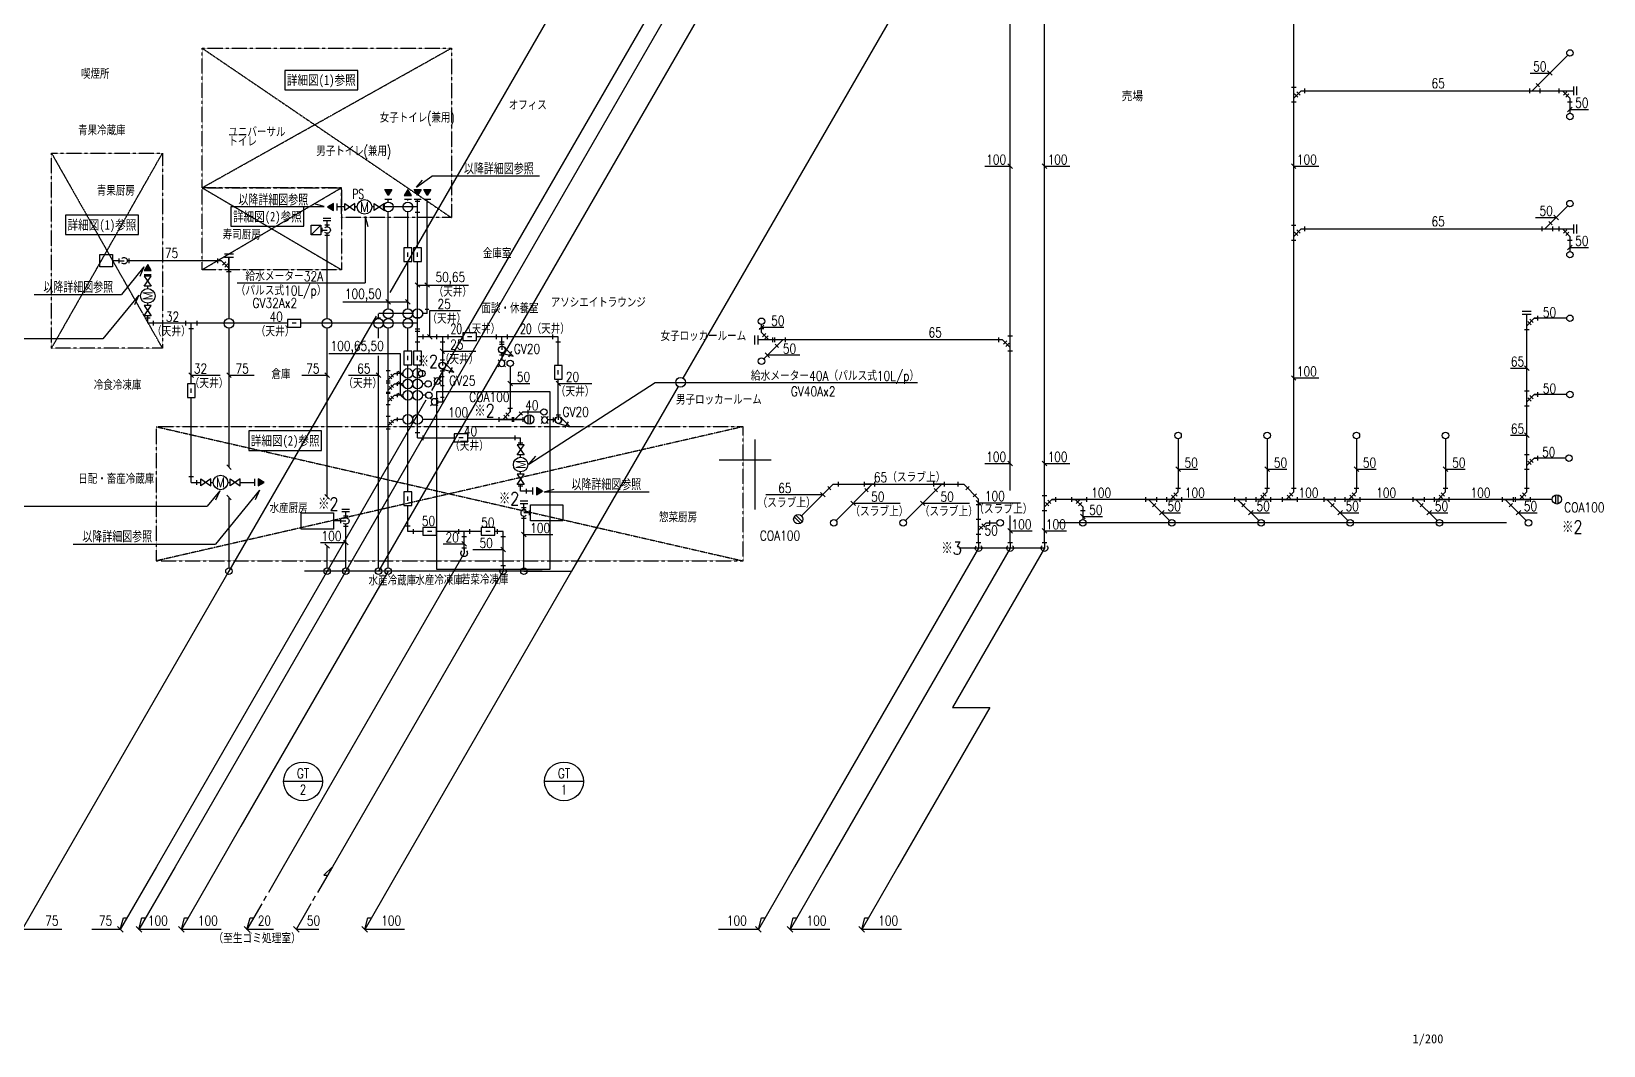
# Model space of a CAD drawing. Header units: millimetres. Extents: x -150 to 278800, y -150 to 85307.
# Drawn here: x 109158 to 157738, y 2665 to 34000 of the extents above; entities that cross this region are included whole.
import ezdxf
from ezdxf.enums import TextEntityAlignment as Align

# ---------------------------------------------------------------- set-up
doc = ezdxf.new("R2010")
doc.units = ezdxf.units.MM
doc.header["$LTSCALE"] = 0.2
doc.linetypes.add('CENTER', pattern=[50.8, 31.75, -6.35, 6.35, -6.35])
doc.linetypes.add('DASHED2', pattern=[9.525, 6.35, -3.175])
for name, color, linetype in [('00', 7, 'Continuous'), ('10機器､器具', 2, 'Continuous'), ('1_強調文字', 3, 'Continuous'), ('1_機器番号', 3, 'Continuous'), ('21上水', 4, 'Continuous'), ('30排水', 6, 'Continuous'), ('32雑排水', 6, 'Continuous'), ('35排水通気', 1, 'DASHED2'), ('36D（ドレン管）', 6, 'Continuous'), ('91引出線､表', 7, 'Continuous'), ('92設備記述', 3, 'Continuous'), ('93継手､その他', 2, 'Continuous'), ('A_室名', 8, 'Continuous'), ('枠内記述', 3, 'Continuous')]:
    doc.layers.add(name, color=color, linetype=linetype)
doc.layers.add('hojo', color=165, linetype='Continuous', plot=False)
doc.styles.add('MS_ゴシック', font='MS Gothic.ttf')
doc.styles.get("Standard").update_dxf_attribs({"font": 'simplex.shx', "width": 0.8, "bigfont": 'extfont2.shx'})
doc.styles.add('ゴシック', font='MS Gothic.ttf', dxfattribs={"height": 4})

# ---------------------------------------------------------------- blocks, each defined once
blk = doc.blocks.new('P3')
at = {"color": 0, "linetype": 'ByBlock', "lineweight": -2}
blk.add_line((108, 0), (0, 0), dxfattribs=at)
at = {"color": 2, "linetype": 'ByBlock', "lineweight": 30}
blk.add_line((108, 47), (108, -47), dxfattribs=at)
blk.add_arc((0, 0), 67.3, 44.999, 315.001, dxfattribs=at)
blk = doc.blocks.new('HU04')
at = {"layer": '00', "color": 2, "linetype": 'ByBlock'}
for p, q in [((-210, -60), (-210, 60)), ((-191, 106), (-106, 191)), ((70, 60), (70, -60))]:
    blk.add_line(p, q, dxfattribs=at)
at = {"layer": '00', "color": 0, "linetype": 'ByBlock'}
for p, q in [((70, 0), (-210, 0)), ((0, 0), (-148, 148))]:
    blk.add_line(p, q, dxfattribs=at)
blk = doc.blocks.new('HU07')
at = {"layer": '00', "color": 2, "linetype": 'ByBlock'}
for p, q in [((-288, -60), (-288, 60)), ((-82, 25), (-167, 110)), ((-25, 82), (-110, 167)), ((-60, 288), (60, 288)), ((96, -60), (96, 60))]:
    blk.add_line(p, q, dxfattribs=at)
at = {"layer": '00', "color": 0, "linetype": 'ByBlock'}
for p, q in [((-288, 0), (96, 0)), ((-192, 0), (0, 192)), ((0, 192), (0, 288))]:
    blk.add_line(p, q, dxfattribs=at)
blk = doc.blocks.new('HU08')
at = {"layer": '00', "color": 2, "linetype": 'ByBlock'}
for p, q in [((-288, -60), (-288, 60)), ((-82, 25), (-167, 110)), ((-25, 82), (-110, 167)), ((-60, 288), (60, 288)), ((96, 115), (96, -115)), ((177, 115), (177, -115))]:
    blk.add_line(p, q, dxfattribs=at)
at = {"layer": '00', "color": 0, "linetype": 'ByBlock'}
for p, q in [((-288, 0), (96, 0)), ((0, 192), (-192, 0)), ((0, 192), (0, 288))]:
    blk.add_line(p, q, dxfattribs=at)
blk = doc.blocks.new('床上掃除口')
at = {"layer": '10機器､器具'}
for p, q in [((-30.0049, 116.1865), (-30.0049, -116.1866)), ((30.0049, 116.1865), (30.0049, -116.1866))]:
    blk.add_line(p, q, dxfattribs=at)
blk.add_circle((0, 0), 120, dxfattribs=at)
blk = doc.blocks.new('P3-1')
at = {"color": 2, "linetype": 'ByBlock', "lineweight": 30}
blk.add_line((0, -47), (0, 47), dxfattribs=at)
at = {"color": 0, "linetype": 'ByBlock', "lineweight": -2}
blk.add_line((0, 0), (40, 0), dxfattribs=at)
blk = doc.blocks.new('TK006')
at = {"layer": '00', "color": 0, "linetype": 'ByBlock'}
for p, q in [((0, -100), (0, 100)), ((70, 100), (70, -100))]:
    blk.add_line(p, q, dxfattribs=at)
blk = doc.blocks.new('TG03')
at = {"layer": '93継手､その他', "linetype": 'ByBlock'}
for p, q in [((-140, -60), (-140, 60)), ((-60, 140), (60, 140)), ((140, 60), (140, -60))]:
    blk.add_line(p, q, dxfattribs=at)
blk = doc.blocks.new('TG02')
at = {"layer": '93継手､その他', "linetype": 'ByBlock'}
for p, q in [((-60, 140), (60, 140)), ((140, 60), (140, -60))]:
    blk.add_line(p, q, dxfattribs=at)
blk = doc.blocks.new('弁')
at = {"layer": '10機器､器具'}
blk.add_lwpolyline([(130.0049, 90.00245), (-130.0049, -90.00245), (-130.0049, 90.00245), (130.0049, -90.00245), (130.0049, 90.00245)], dxfattribs=at)
blk = doc.blocks.new('ALWA0')
at = {"layer": '00', "linetype": 'ByBlock'}
h = blk.add_hatch(color=0, dxfattribs=at)
h.dxf.hatch_style = 1
h.paths.add_polyline_path([(150, 0), (0, 87), (0, -87)])
at = {"layer": '00', "color": 0, "linetype": 'ByBlock', "lineweight": -2}
blk.add_lwpolyline([(150, 0), (0, 87), (0, -87)], close=True, dxfattribs=at)
blk = doc.blocks.new('OUT')
at = {"layer": '93継手､その他', "color": 3}
blk.add_line((-108, 0), (108, 0), dxfattribs=at)
at = {"layer": '93継手､その他', "color": 3, "lineweight": -2, "xscale": 1.25, "yscale": 1.25, "zscale": 1.25, "rotation": 90}
blk.add_blockref('ALWA0', (0, 115), dxfattribs=at)
blk = doc.blocks.new('IN')
at = {"layer": '93継手､その他', "color": 3}
blk.add_line((-108, 0), (108, 0), dxfattribs=at)
at = {"layer": '93継手､その他', "color": 3, "lineweight": -2, "xscale": -1.25, "yscale": 1.25, "zscale": 1.25, "rotation": 90}
blk.add_blockref('ALWA0', (0, 302), dxfattribs=at)
blk = doc.blocks.new('上水（給）')
at = {"layer": '21上水'}
blk.add_line((-55, 0), (55, 0), dxfattribs=at)
at = {"layer": 'hojo'}
blk.add_lwpolyline([(-175, -100), (175, -100), (175, 100), (-175, 100)], close=True, dxfattribs=at)
blk = doc.blocks.new('水栓')
at = {"layer": '10機器､器具'}
for p, q in [((-91.9189, 91.919), (-56.5674, 56.5674)), ((91.9189, 91.919), (56.5674, 56.5674)), ((-91.9189, -91.9189), (-56.5674, -56.5674)), ((91.9189, -91.9189), (56.5674, -56.5674))]:
    blk.add_line(p, q, dxfattribs=at)
blk.add_circle((0, 0), 80, dxfattribs=at)
blk = doc.blocks.new('TK05')
at = {"layer": '10機器､器具', "linetype": 'ByBlock', "lineweight": -2}
for p, q in [((45, 78), (336, 0)), ((45, -78), (336, 0)), ((240, 84), (240, -84))]:
    blk.add_line(p, q, dxfattribs=at)
at = {"layer": 'hojo', "linetype": 'ByBlock', "lineweight": -2}
blk.add_circle((0, 0), 90, dxfattribs=at)
blk = doc.blocks.new('TG006')
at = {"layer": '00', "color": 0, "linetype": 'ByBlock'}
for p, q in [((-141, 57), (-57, 141)), ((140, 60), (140, -60))]:
    blk.add_line(p, q, dxfattribs=at)

msp = doc.modelspace()

# ---------------------------------------------------------------- linework, layer by layer
at = {"layer": '10機器､器具', "color": 2}
for points in [[(117796.8, 28013.3), (118096.8, 28013.3), (118096.8, 27713.3), (117796.8, 27713.3)], [(111276.3, 27107.2), (111660.3, 27107.2), (111660.3, 26723.2), (111276.3, 26723.2)], [(124574.2, 19374.2), (125574.2, 19374.2), (125574.2, 18874.2), (124574.2, 18874.2)]]:
    msp.add_lwpolyline(points, close=True, dxfattribs=at)
at = {"layer": '10機器､器具', "color": 2, "elevation": 790}
msp.add_lwpolyline([(117492.3, 19124.9), (118492.3, 19124.9), (118492.3, 18624.9), (117492.3, 18624.9)], close=True, dxfattribs=at)
at = {"layer": '10機器､器具'}
for centre in [(119451, 28579), (112751.3, 25827.7), (124274.1, 20617.1), (115000.3, 20066.1)]:
    msp.add_circle(centre, 225, dxfattribs=at)
at = {"layer": '1_機器番号'}
for p, q in [((118150.4, 10825.8), (116950.4, 10825.8)), ((126214.1, 10825.8), (125014.1, 10825.8))]:
    msp.add_line(p, q, dxfattribs=at)
for centre in [(117550.4, 10825.8), (125614.1, 10825.8)]:
    msp.add_circle(centre, 600, dxfattribs=at)
at = {"layer": '21上水'}
for p, q in [((120789, 28779), (120789, 28815.3)), ((121089, 27312), (121089, 28815.3)), ((118839, 28579), (118604, 28579)), ((119151, 28579), (119226, 28579)), ((119226, 28579), (119151, 28579)), ((119751, 28579), (119676, 28579)), ((119905.9, 28579), (119908.2, 28579)), ((119908.2, 28579), (119905.9, 28579)), ((121089, 28579), (120063, 28579)), ((120789, 27312), (120789, 28429)), ((120789, 25428.9), (120789, 26892)), ((121089, 24120), (121089, 26892)), ((112751.3, 26439.8), (112751.3, 26494.4)), ((112751.3, 26282.6), (112751.3, 26284.9)), ((112751.3, 26052.7), (112751.3, 26127.7)), ((112751.3, 25527.7), (112751.3, 25602.7)), ((112751.3, 24981.4), (112751.3, 25215.7)), ((117067, 24981.4), (112751.3, 24981.4)), ((114095.9, 23113), (114095.9, 24981.4)), ((121089, 24981.4), (117487, 24981.4)), ((120789, 24120), (120789, 24831.4)), ((122492.8, 24567), (121089, 24567)), ((121856, 24567), (121856, 23676)), ((125439.1, 24567), (122912.8, 24567)), ((123694, 24328.5), (123694, 24567)), ((125439.1, 23676), (125439.1, 24567)), ((123694, 24066.1), (123694, 23840.9)), ((120789, 19774), (120789, 23700)), ((121089, 21444.2), (121089, 23700)), ((121856, 23575.1), (121856, 22555)), ((121795, 23199.9), (121856, 23199.9)), ((125439.1, 22157.5), (125439.1, 23256)), ((114095.9, 20066.1), (114095.9, 22693)), ((121700, 22555), (121856, 22555)), ((125338.2, 21996), (125113, 21996)), ((121089, 21444.2), (122222, 21444.2)), ((122642, 21444.2), (124274.1, 21444.2)), ((124274.1, 21229.1), (124274.1, 21444.2)), ((124274.1, 20842.1), (124274.1, 20917)), ((114095.9, 20066.1), (114388.2, 20066.1)), ((114700.3, 20066.1), (114775.3, 20066.1)), ((115225.3, 20066.1), (115300.2, 20066.1)), ((115455.1, 20066.1), (115457.4, 20066.1)), ((115612.3, 20066.1), (116046.8, 20066.1)), ((124274.1, 20317.1), (124274.1, 20392.1)), ((124274.1, 19795.4), (124274.1, 20005)), ((124645, 19795.4), (124274.1, 19795.4)), ((120789, 18552.3), (120789, 19354)), ((121254.1, 18552.3), (120789, 18552.3)), ((123056.2, 18552.3), (121674, 18552.3)), ((122528, 17974.9), (122528, 18552.3)), ((123732.5, 18552.3), (123476.1, 18552.3)), ((123732.5, 17486.5), (123732.5, 18552.3)), ((116934.9, 8187.4), (116479.7, 7398.9)), ((118456.9, 8187.4), (118001.7, 7398.9)), ((116336, 7150), (116417.2, 7290.7)), ((117858, 7150), (117939.2, 7290.7)), ((116273.5, 7041.7), (115818.2, 6253.2)), ((117795.5, 7041.7), (117340.2, 6253.2))]:
    msp.add_line(p, q, dxfattribs=at)
at = {"layer": '21上水', "color": 2}
for points in [[(118456.9, 8187.4), (118193.9, 7924.4), (118305.1, 7924.4)], [(115818.2, 6253.2), (115914.5, 6612.5), (116025.7, 6612.5)]]:
    msp.add_lwpolyline(points, dxfattribs=at)
at = {"layer": '32雑排水'}
for p, q in [((140462.2, 18194.6), (140462.2, 43716.8)), ((148162.2, 19887.6), (148162.2, 43716.8)), ((139400, 19813), (139400, 42175.1)), ((155530.6, 32165.9), (156629.2, 33264.3)), ((148392.6, 32166.1), (156815.1, 32165.9)), ((156699.9, 31820.3), (156699.9, 31470.1)), ((120183.2, 28729), (120183.2, 28815.3)), ((120183.2, 25431.4), (120183.2, 28429)), ((155918.7, 27898.8), (156629.2, 28609.3)), ((118132.8, 27863.3), (118096.8, 27863.3)), ((118294.3, 27964.3), (118294.3, 28146.3)), ((118294.3, 25131.4), (118294.3, 27762.4)), ((148392.6, 27899), (156815.1, 27898.8)), ((156699.9, 27553.2), (156699.9, 27203)), ((111857.8, 26915.2), (111660.3, 26915.2)), ((114916.1, 26915.2), (112120.2, 26915.2)), ((115261.7, 27022.9), (115261.7, 25131.4)), ((115261.7, 24831.4), (115261.7, 20537.7)), ((118294.3, 19623), (118294.3, 24831.4)), ((120183.2, 17425), (120183.2, 24831.4)), ((131718, 24713.9), (131718, 24943.9)), ((155366, 19887.6), (155366, 25251.2)), ((156599.9, 25136), (155596.4, 25136)), ((139169.6, 24467.8), (131602.8, 24467.7)), ((132371.9, 24467.7), (131788.7, 23884.6)), ((156599.9, 22781), (155596.4, 22781)), ((120639, 22013), (120413.6, 22013)), ((124395, 22013), (121239, 22013)), ((124327.9, 22241.1), (124099.9, 22013)), ((144590, 21416.6), (144590, 19887.6)), ((147345, 21416.6), (147345, 19887.6)), ((150100, 21416.6), (150100, 19887.6)), ((152855, 21416.6), (152855, 19887.6)), ((156569.9, 20816), (155596.4, 20816)), ((133933.3, 20006.4), (132956.3, 19029.4)), ((135140, 20006.4), (134020.7, 18887.1)), ((137285, 20006.4), (136165.7, 18887.1)), ((115261.7, 19598.2), (115261.7, 17425)), ((138425, 18194.6), (138425, 19546.9)), ((156152, 19542), (140692.6, 19542)), ((143674.4, 19542), (144329.2, 18887.1)), ((146429.4, 19542), (147084.2, 18887.1)), ((149184.4, 19542), (149839.2, 18887.1)), ((151939.4, 19542), (152594.2, 18887.1)), ((151939.4, 19542), (152594.2, 18887.1)), ((154694.4, 19542), (155349.2, 18887.1)), ((118870.1, 18975.8, 790), (118870.1, 19157.8, 790)), ((124376.5, 19225.1), (124376.5, 19407.1)), ((124376.5, 17425), (124376.5, 19023.2)), ((124538, 19124.2), (124574.2, 19124.2)), ((139400, 18194.6), (139400, 19040)), ((141644.9, 19311.6), (141644.9, 18916.4)), ((118708.6, 18874.9, 790), (118492.3, 18874.9, 790)), ((118870.1, 17425, 790), (118870.1, 18773.9, 790)), ((138655.4, 18816.4), (138991.3, 18816.4)), ((118294.3, 17425), (118294.3, 18099.5)), ((109986.1, 8187.4), (108869.4, 6253.2)), ((113018.8, 8187.4), (111902.1, 6253.2)), ((113594.5, 8187.4, 790), (112477.8, 6253.2, 790)), ((114907.7, 8187.4), (113790.9, 6253.2)), ((120574.3, 8187.4), (119457.6, 6253.2)), ((132740.6, 8187.4), (131623.9, 6253.2)), ((133715.6, 8187.4), (132598.9, 6253.2)), ((135932.6, 8187.4), (134815.9, 6253.2))]:
    msp.add_line(p, q, dxfattribs=at)
at = {"layer": '32雑排水', "linetype": 'ByBlock', "lineweight": -2}
for p, q in [((120639, 23432.2), (120413.6, 23432.2)), ((123953.7, 23644.9), (123953.7, 22243.4)), ((120639, 23107.9), (120413.6, 23107.9)), ((121313.5, 23107.9), (121239, 23107.9)), ((120639, 22756.9), (120413.6, 22756.9)), ((121340, 22756.9), (121239, 22756.9)), ((124895.7, 22241.1), (124327.9, 22241.1))]:
    msp.add_line(p, q, dxfattribs=at)
at = {"layer": '32雑排水', "color": 2, "linetype": 'ByBlock', "lineweight": -2}
msp.add_line((124495.9, 22313.1), (124495.9, 22169.1), dxfattribs=at)
at = {"layer": '32雑排水', "color": 2}
for points in [[(111902.1, 6253.2), (111998.3, 6612.5), (112109.5, 6612.5)], [(113790.9, 6253.2), (113887.2, 6612.5), (113998.4, 6612.5)], [(119457.6, 6253.2), (119553.9, 6612.5), (119665.1, 6612.5)], [(131623.9, 6253.2), (131720.2, 6612.5), (131831.4, 6612.5)], [(132598.9, 6253.2), (132695.2, 6612.5), (132806.4, 6612.5)], [(134815.9, 6253.2), (134912.2, 6612.5), (135023.4, 6612.5)]]:
    msp.add_lwpolyline(points, dxfattribs=at)
at = {"layer": '32雑排水', "color": 2, "elevation": 790}
msp.add_lwpolyline([(112477.8, 6253.2), (112574.1, 6612.5), (112685.2, 6612.5)], dxfattribs=at)
at = {"layer": '32雑排水', "color": 2}
for centre in [(156699.9, 33335.1), (156699.9, 31370.1), (156699.9, 28680), (156699.9, 27103), (131718, 25043.9), (156699.9, 25136), (123953.7, 23744.9), (131718, 23813.9), (121219.8, 23432.2), (121413.5, 23107.9), (121440, 22756.9), (156699.9, 22781), (124995.7, 22241.1), (144590, 21516.6), (147345, 21516.6), (150100, 21516.6), (152855, 21516.6), (156669.9, 20816), (133949.9, 18816.4), (136094.9, 18816.4), (139091.3, 18816.4), (141644.9, 18816.4), (144399.9, 18816.4), (147154.9, 18816.4), (149909.9, 18816.4), (152664.9, 18816.4), (155419.9, 18816.4), (115261.7, 17325), (118294.3, 17325), (118870.1, 17325, 790), (119883.2, 17325), (120183.2, 17325), (124376.5, 17325)]:
    msp.add_circle(centre, 100, dxfattribs=at)
at = {"layer": '35排水通気'}
for p, q in [((121389, 25281.4), (121389, 28815.3)), ((119883.2, 25131.4), (119883.2, 25281.4)), ((120939, 25281.4), (119883.2, 25281.4)), ((121389, 25281.4), (121239, 25281.4)), ((119883.2, 24527), (119883.2, 24831.4)), ((119883.2, 17425), (119883.2, 23979.7))]:
    msp.add_line(p, q, dxfattribs=at)
at = {"layer": '36D（ドレン管）'}
for p, q in [((133933.3, 20006.4), (137965.5, 20006.4)), ((137965.5, 20006.4), (138425, 19546.9))]:
    msp.add_line(p, q, dxfattribs=at)
at = {"layer": '91引出線､表'}
for p, q in [((138750.1, 51758.5, 790), (118870.1, 17325, 790)), ((139763.3, 51758.5), (119883.2, 17325)), ((135141.8, 51758.5), (120234, 25937.3)), ((138174.4, 51758.5), (121519.1, 22910.5)), ((145730, 51758.5), (129290.9, 23285.1)), ((155472.1, 32715.1), (156079.9, 32715.1)), ((156009.2, 32785.8), (156150.6, 32644.4)), ((156622.5, 31521), (156764, 31662.5)), ((156693.3, 31591.7), (157271.5, 31591.7)), ((138621.3, 29839), (139400, 29839)), ((139329.3, 29909.7), (139470.7, 29768.3)), ((140391.4, 29909.7), (140532.9, 29768.3)), ((140462.2, 29839), (141240.8, 29839)), ((148091.4, 29909.7), (148232.9, 29768.3)), ((148162.2, 29839), (148940.8, 29839)), ((121054.2, 29190.1), (121529.4, 29529.5)), ((121054.2, 29190.1), (121240.8, 29400.1)), ((124860, 29529.5), (121529.4, 29529.5)), ((118207.1, 28587), (117898, 28669.8)), ((115508.4, 28587), (118207.1, 28587)), ((119471, 28282.9), (119471, 26232.8)), ((119471, 28282.9), (119553.8, 27973.8)), ((155636.2, 28254.1), (156273.9, 28254.1)), ((156203.2, 28324.8), (156344.6, 28183.3)), ((156622.5, 27254), (156764, 27395.4)), ((156693.3, 27324.7), (157271.5, 27324.7)), ((112636, 26722), (111937.6, 25869.7)), ((112636, 26722), (112504.2, 26430.4)), ((121018.3, 26234.7), (121159.7, 26093.3)), ((121318.3, 26234.7), (121459.7, 26093.3)), ((109238.9, 25869.7), (111937.6, 25869.7)), ((112473.9, 25847.7), (111368.2, 24498.4)), ((112473.9, 25847.7), (112342, 25556.1)), ((115513, 26232.8), (119471, 26232.8)), ((121089, 26164), (122668, 26164)), ((118785, 25644), (120789, 25644)), ((120112.5, 25714.7), (120253.9, 25573.3)), ((120718.3, 25714.7), (120859.7, 25573.3)), ((121471, 24567), (121471, 25374)), ((121471, 25374), (122417, 25374)), ((119808.2, 25199.9), (115261.7, 17325)), ((131788.7, 24926.7), (131647.3, 24785.3)), ((132410, 24856), (131718, 24856)), ((111368.2, 24498.4), (103866.5, 24498.4)), ((121400.3, 24637.7), (121541.7, 24496.3)), ((120559, 24035), (118348, 24035)), ((120559, 22756.9), (120559, 24035)), ((121785.3, 24192.2), (121926.7, 24050.8)), ((121856, 24121.5), (122889.9, 24121.5)), ((131969.8, 23924.2), (131828.4, 24065.6)), ((132899.6, 23994.9), (131899.1, 23994.9)), ((114025.2, 23450.1), (114166.6, 23308.7)), ((114095.9, 23380.5), (114992, 23380.5)), ((115191, 23451.2), (115332.4, 23309.8)), ((115261.7, 23380.5), (116040.4, 23380.5)), ((117515.7, 23380.5), (118294.3, 23380.5)), ((118223.6, 23451.2), (118365.1, 23309.8)), ((118953, 23380.5), (119883.2, 23380.5)), ((119812.5, 23451.2), (119953.9, 23309.8)), ((120488.3, 23502.9), (120629.7, 23361.5)), ((148091.4, 23362.7), (148232.9, 23221.3)), ((154866.8, 23597), (155366, 23597)), ((155295.3, 23667.7), (155436.7, 23526.3)), ((120488.3, 23178.6), (120629.7, 23037.2)), ((123882.9, 23193.7), (124024.4, 23052.3)), ((123953.7, 23123), (124561.4, 23123)), ((124527, 20634), (128428.3, 23155.2)), ((125368.4, 23193.7), (125509.9, 23052.3)), ((125439.1, 23123), (126473, 23123)), ((129140.9, 23025.3), (125849.9, 17325)), ((128428.3, 23155.2), (136534.9, 23155.2)), ((148162.2, 23292), (148940.8, 23292)), ((121341, 22602), (118294.3, 17325)), ((120488.3, 22827.6), (120629.7, 22686.2)), ((154866.8, 21523), (155366, 21523)), ((155295.3, 21593.7), (155436.7, 21452.3)), ((115191, 20608.4), (115332.4, 20467)), ((124527, 20634), (124741.7, 20871.3)), ((138621.3, 20653), (139400, 20653)), ((139329.3, 20723.7), (139470.7, 20582.3)), ((140391.4, 20723.7), (140532.9, 20582.3)), ((140462.2, 20653), (141240.8, 20653)), ((144519.3, 20542.8), (144660.7, 20401.4)), ((144590, 20472.1), (145197.8, 20472.1)), ((147274.3, 20542.8), (147415.7, 20401.4)), ((147345, 20472.1), (147952.8, 20472.1)), ((150029.3, 20542.8), (150170.7, 20401.4)), ((150100, 20472.1), (150707.8, 20472.1)), ((152784.3, 20542.8), (152925.7, 20401.4)), ((152855, 20472.1), (153462.8, 20472.1)), ((114975.6, 19807.2), (114586.3, 19332)), ((116202.7, 19823.3), (114840.9, 18161.3)), ((114975.6, 19807.2), (114843.8, 19515.7)), ((115191, 19668.9), (115332.4, 19527.4)), ((116202.7, 19823.3), (116070.9, 19531.7)), ((118223.6, 19693.7), (118365.1, 19552.3)), ((125000, 19773), (125309.1, 19855.8)), ((125000, 19773), (128243, 19773)), ((131856.1, 19687), (133614, 19687)), ((133543.2, 19757.8), (133684.7, 19616.3)), ((134482.8, 19490.7), (134624.3, 19349.3)), ((136627.9, 19490.7), (136769.3, 19349.3)), ((138354.3, 19508.7), (138495.7, 19367.3)), ((138425, 19438), (139719.9, 19438)), ((104122, 19332), (114586.3, 19332)), ((134553.6, 19420), (136004.1, 19420)), ((136698.6, 19420), (138149.2, 19420)), ((141574.2, 19084.5), (141715.7, 18943)), ((141644.9, 19013.7), (142252.7, 19013.7)), ((144016.5, 19058.5), (144157.9, 19199.9)), ((144087.2, 19129.2), (144665.4, 19129.2)), ((146771.5, 19058.5), (146912.9, 19199.9)), ((146842.2, 19129.2), (147420.4, 19129.2)), ((149526.5, 19058.5), (149667.9, 19199.9)), ((149597.2, 19129.2), (150175.4, 19129.2)), ((152281.5, 19058.5), (152422.9, 19199.9)), ((152352.2, 19129.2), (152930.4, 19129.2)), ((155036.5, 19058.5), (155177.9, 19199.9)), ((155107.2, 19129.2), (155685.4, 19129.2)), ((124305.8, 18523.7), (124447.2, 18382.3)), ((139329.3, 18636.8), (139470.7, 18495.4)), ((139400, 18566.1), (140078.2, 18566.1)), ((140391.4, 18636.8), (140532.9, 18495.4)), ((140462.2, 18566.1), (141140.3, 18566.1)), ((110442.7, 18161.3), (114840.9, 18161.3)), ((118091.4, 18203.6, 790), (118870.1, 18203.6, 790)), ((118223.6, 18170.2), (118365.1, 18028.8)), ((118799.4, 18274.3, 790), (118940.8, 18132.8, 790)), ((121876, 18165), (122529, 18165)), ((122458.3, 18234.6), (122599.8, 18093.2)), ((122800.9, 17990.4), (123732.5, 17990.4)), ((123662.9, 18061.1), (123804.3, 17919.7)), ((124376.5, 18453), (125267, 18453)), ((138425, 18033.1), (132740.6, 8187.4)), ((139400, 18033.1), (133715.6, 8187.4)), ((140462.2, 18033.1), (137620, 13110.3)), ((122528, 17874.9), (116934.9, 8187.4)), ((115261.7, 17325), (109986.1, 8187.4)), ((118294.3, 17325), (113018.8, 8187.4)), ((118870.1, 17325, 790), (113594.5, 8187.4, 790)), ((120183.2, 17325), (115630.9, 9440.2)), ((123732.5, 17325), (118456.9, 8187.4)), ((125849.9, 17325), (120574.3, 8187.4)), ((124376.5, 17325), (125849.9, 17325)), ((138774.8, 13110.3), (135932.6, 8187.4)), ((137620, 13110.3), (138774.8, 13110.3)), ((115630.9, 9440.2), (114907.7, 8187.4)), ((111813.7, 6341.6), (111990.4, 6164.8)), ((112389.4, 6341.6, 790), (112566.2, 6164.8, 790)), ((113702.5, 6341.6), (113879.3, 6164.8)), ((115729.8, 6341.6), (115906.6, 6164.8)), ((117251.8, 6341.6), (117428.6, 6164.8)), ((119369.2, 6341.6), (119546, 6164.8)), ((131535.5, 6341.6), (131712.3, 6164.8)), ((132510.5, 6341.6), (132687.3, 6164.8)), ((134727.5, 6341.6), (134904.3, 6164.8)), ((110100, 6253.2), (108869.4, 6253.2)), ((111902.1, 6253.2), (111027.2, 6253.2)), ((113431.1, 6253.2, 790), (112477.8, 6253.2, 790)), ((115021.5, 6253.2), (113790.9, 6253.2)), ((116636, 6253.2), (115818.2, 6253.2)), ((118036.3, 6253.2), (117340.2, 6253.2)), ((120688.2, 6253.2), (119457.6, 6253.2)), ((131623.9, 6253.2), (130393.3, 6253.2)), ((133829.5, 6253.2), (132598.9, 6253.2)), ((136046.5, 6253.2), (134815.9, 6253.2))]:
    msp.add_line(p, q, dxfattribs=at)
at = {"layer": '91引出線､表', "color": 1, "linetype": 'CENTER'}
for p, q in [((114430.7, 33484), (122135.5, 28247.5)), ((114430.7, 29170), (122135.5, 33484)), ((109778.9, 30235), (113204.6, 24210.8)), ((109778.9, 24210.8), (113204.6, 30235)), ((114430.7, 26636), (118742, 29172)), ((114430.7, 29170), (118742, 26636)), ((113009, 21787), (131149.8, 17639)), ((131149.8, 21787), (113009, 17639))]:
    msp.add_line(p, q, dxfattribs=at)
msp.add_lwpolyline([(114430.7, 29170), (114430.7, 33484), (122135.5, 33484), (122135.5, 28247.5), (118742, 28247.5), (118742, 29170), (114430.7, 29170)], dxfattribs=at)
at = {"layer": '91引出線､表', "color": 1, "linetype": 'ByBlock', "lineweight": -2}
for points in [[(116989.3, 32197.7), (119239.3, 32197.7), (119239.3, 32797.7), (116989.3, 32797.7)], [(110211.3, 27722), (112461.3, 27722), (112461.3, 28322), (110211.3, 28322)], [(115323.8, 27978.8), (117573.8, 27978.8), (117573.8, 28578.8), (115323.8, 28578.8)], [(115873.4, 21054.3), (118123.4, 21054.3), (118123.4, 21654.3), (115873.4, 21654.3)]]:
    msp.add_lwpolyline(points, close=True, dxfattribs=at)
at = {"layer": '91引出線､表', "color": 1, "linetype": 'CENTER'}
for points in [[(109778.9, 30235), (113204.6, 30235), (113204.6, 24210.8), (109778.9, 24210.8)], [(118742, 29172), (118742, 26636), (114430.7, 26636), (114430.7, 29172)], [(131149.8, 21787), (113009, 21787), (113009, 17639), (131149.8, 17639)]]:
    msp.add_lwpolyline(points, close=True, dxfattribs=at)
at = {"layer": '93継手､その他', "linetype": 'ByBlock', "extrusion": (0, 0, -1)}
for p, q in [((121796, 23339.9), (121916, 23339.9)), ((121796, 23059.9), (121916, 23059.9))]:
    msp.add_line(p, q, dxfattribs=at)
at = {"layer": 'hojo'}
for p, q in [((118096.8, 28013.3), (117796.8, 27713.3)), ((131518, 19223.9), (131518, 21395.1)), ((132018, 20756.4), (130411.4, 20756.4)), ((154740.5, 18816.4), (140882, 18816.4)), ((140462.2, 18033.1), (137815.9, 18033.1)), ((124934.9, 17325), (117592.6, 17325))]:
    msp.add_line(p, q, dxfattribs=at)
msp.add_lwpolyline([(121680.9, 22879), (125172.9, 22879), (125172.9, 17375), (121680.9, 17375)], close=True, dxfattribs=at)
for centre in [(120183.2, 28579), (120789, 28579), (120183.2, 25281.4), (120789, 25281.4), (121089, 25281.4), (115261.7, 24981.4), (118294.3, 24981.4), (119883.2, 24981.4), (120183.2, 24981.4), (120789, 24981.4), (120789, 23432.2), (121089, 23432.2), (120789, 23107.9), (120789, 22756.9), (121089, 23107.9), (121089, 22756.9), (129215.9, 23155.2), (120789, 22013), (121089, 22013)]:
    msp.add_circle(centre, 150, dxfattribs=at)

# ---------------------------------------------------------------- block references
at = {"layer": '00', "color": 0, "linetype": 'ByBlock'}
for p in [(120183.2, 28815.3), (121089, 28815.3), (121389, 28815.3)]:
    msp.add_blockref('IN', p, dxfattribs=at)
at = {"layer": '10機器､器具', "linetype": 'ByBlock', "lineweight": -2, "xscale": 1.2, "yscale": 1.2, "zscale": 1.2}
for p in [(118995, 28579), (119907, 28579.8), (114544.2, 20066.1), (115456.3, 20066.9)]:
    msp.add_blockref('弁', p, dxfattribs=at)
for name, p, rotation in [('弁', (112750.5, 26283.7), 90), ('弁', (112751.3, 25371.7), 90), ('TK05', (123696, 24167), 329.9999999999999), ('TK05', (121858, 23676), 329.9999999999999), ('TK05', (125441.1, 21996), 330.0000000000834), ('弁', (124273.3, 21073.1), 90), ('弁', (124274.1, 20161), 90)]:
    msp.add_blockref(name, p, dxfattribs=dict(at, rotation=rotation))
at = {"layer": '10機器､器具', "yscale": 1.2, "zscale": 1.2}
for name, p, xscale, rotation in [('水栓', (123694, 23744.9), -1.2, 180), ('水栓', (121699, 23199.9), -1.2, 180), ('水栓', (121604, 22555), -1.2, 180), ('床上掃除口', (124539, 22013), 1.2, 180), ('水栓', (125017, 21996), -1.2, 90.00000000008336), ('床上掃除口', (156296, 19542), 1.2, 180), ('床上掃除口', (132854.5, 18927.5), 1.2, 225)]:
    msp.add_blockref(name, p, dxfattribs=dict(at, xscale=xscale, rotation=rotation))
at = {"layer": '21上水'}
for name, p, xscale, yscale, zscale, rotation in [('上水（給）', (120789, 27102), 1.2, 1.2, 1.2, 90), ('上水（給）', (121089, 27102), 1.2, 1.2, 1.2, 90), ('上水（給）', (117277, 24981.4), 1.2, 1.2, 1.2, 180), ('上水（給）', (122702.8, 24567), 1.2, 1.2, 1.2, 180), ('P3', (123694, 24167), -1.499624999999999, 1.499624999999999, 1.499624999999999, 269.9999999999597), ('TG02', (125439.1, 24567), 1.2, 1.2, 1.2, 180), ('上水（給）', (120789, 23910), 1.2, 1.2, 1.2, 90), ('上水（給）', (121089, 23910), 1.2, 1.2, 1.2, 90), ('P3', (121856, 23676), -1.499624999999999, 1.499624999999999, 1.499624999999999, 269.9999999999597), ('P3-1', (123694, 24005.5), -1.499624999999999, 1.499624999999999, 1.499624999999999, 270.0000000000748), ('P3-1', (121856, 23514.5), -1.499624999999999, 1.499624999999999, 1.499624999999999, 270.0000000000748), ('上水（給）', (125439.1, 23466), 1.2, 1.2, 1.2, 90), ('上水（給）', (114095.9, 22903), 1.2, 1.2, 1.2, 90), ('TG02', (121856, 22555), -1, -1, -1, 270), ('P3-1', (125277.6, 21996), -1.499624999999999, 1.499624999999999, 1.499624999999999, 180.0000000001583), ('P3', (125439.1, 21996), 1.499624999999999, 1.499624999999999, 1.499624999999999, 90.00000000004026), ('上水（給）', (122432, 21444.2), 1.2, 1.2, 1.2, 180), ('TG02', (124274.1, 21444.2), 1.2, 1.2, 1.2, 180), ('TG02', (114095.9, 20066.1), -1.2, 1.2, 1.2, 270), ('上水（給）', (120789, 19564), 1.2, 1.2, 1.2, 90), ('上水（給）', (121464.1, 18552.3), 1.2, 1.2, 1.2, 180), ('上水（給）', (123266.2, 18552.3), 1.2, 1.2, 1.2, 180), ('TG02', (123732.5, 18552.3), 1.2, 1.2, 1.2, 180), ('P3', (122528, 17874.9), -1.499624999999999, 1.499624999999999, 1.499624999999999, 269.9999999999597), ('P3', (123732.5, 17325), -1.499624999999999, 1.499624999999999, 1.499624999999999, 269.9999999999597)]:
    msp.add_blockref(name, p, dxfattribs=dict(at, xscale=xscale, yscale=yscale, zscale=zscale, rotation=rotation))
at = {"layer": '21上水', "xscale": 1.2, "yscale": 1.2, "zscale": 1.2}
for p in [(112751.3, 24981.4), (121089, 21444.2), (124274.1, 19795.4), (120789, 18552.3)]:
    msp.add_blockref('TG02', p, dxfattribs=at)
at = {"layer": '30排水', "color": 3}
for p, rotation in [((118604, 28579), 90), ((116046.8, 20066.1), 270), ((124645, 19795.4), 270)]:
    msp.add_blockref('OUT', p, dxfattribs=dict(at, rotation=rotation))
for p in [(120789, 28815.3), (112751.3, 26494.4)]:
    msp.add_blockref('OUT', p, dxfattribs=at)
at = {"layer": '32雑排水', "linetype": 'ByBlock', "lineweight": -2, "yscale": 1.2, "zscale": 1.2}
for name, p, xscale, rotation in [('HU07', (148162.2, 32166.1), -1.2, 270), ('HU04', (155530.6, 32165.9), -1.2, 359.9975400499393), ('HU08', (156699.9, 32165.9), -1.2, 179.9975400499317), ('HU07', (148162.1, 27899), -1.2, 270), ('HU04', (155918.7, 27898.8), -1.2, 359.9975400499393), ('HU08', (156699.9, 27898.8), -1.2, 179.9975400499317), ('HU08', (115261.7, 26915.2), 1.2, 90.00000000000001), ('HU08', (155366, 25136), -1.2, 270), ('HU08', (131718, 24467.7), -1.2, 359.9975400499318), ('HU04', (132371.9, 24467.7), -1.2, 179.9975400499392), ('HU07', (139400, 24467.9), 1.2, 90.00000000000001), ('HU07', (155366, 22781), -1.2, 270), ('HU07', (155366, 20816), -1.2, 270), ('HU04', (135140.1, 20006.4), -1.2, 179.9975400499392), ('HU04', (137285.1, 20006.4), -1.2, 179.9975400499392), ('HU07', (140462.2, 19542), -1.2, 270), ('HU07', (141644.9, 19542), -1.2, 180), ('HU04', (143674.4, 19542), 1.2, 179.9999999999896), ('HU04', (146429.4, 19542), 1.2, 179.9999999999896), ('HU04', (149184.4, 19542), 1.2, 179.9999999999896), ('HU04', (151939.4, 19542), 1.2, 179.9999999999896), ('HU04', (154694.4, 19542), 1.2, 179.9999999999896), ('HU07', (138425, 18816.4), -1.2, 269.9999999999849)]:
    msp.add_blockref(name, p, dxfattribs=dict(at, xscale=xscale, rotation=rotation))
at = {"layer": '32雑排水', "color": 2, "linetype": 'ByBlock', "lineweight": -2, "xscale": 1.2, "yscale": 1.2, "zscale": 1.2}
for p, rotation in [((118294.3, 28146.3), 90), ((124376.5, 19407.1), 90.00000000000001), ((118870.1, 19157.8, 790), 90)]:
    msp.add_blockref('TK006', p, dxfattribs=dict(at, rotation=rotation))
at = {"layer": '32雑排水', "yscale": 1.499624999999999, "zscale": 1.499624999999999}
for name, p, xscale, rotation in [('P3', (118294.3, 27863.3), -1.499624999999999, 359.9999999999597), ('P3-1', (118294.3, 28024.8), 1.499624999999999, 269.9999999999321), ('P3-1', (118294.3, 27701.8), -1.499624999999999, 269.9999999999867), ('P3', (112019.3, 26915.2), -1.499624999999999, 359.9999999999597), ('P3-1', (112180.8, 26915.2), -1.499624999999999, 359.9999999999867), ('P3', (118870.1, 18874.9, 790), -1.499624999999999, 359.9999999999597), ('P3-1', (118870.1, 19036.4, 790), 1.499624999999999, 269.9999999999321), ('P3-1', (124376.5, 19285.7), 1.499624999999999, 269.9999999999321), ('P3-1', (124376.5, 18962.7), -1.499624999999999, 269.9999999999867), ('P3-1', (118870.1, 18713.4, 790), -1.499624999999999, 269.9999999999867), ('P3', (138425, 18033.1), -1.499624999999999, 269.9999999999597), ('P3', (139400, 18033.1), -1.499624999999999, 269.9999999999597), ('P3', (140462.2, 18033.1), -1.499624999999999, 269.9999999999597)]:
    msp.add_blockref(name, p, dxfattribs=dict(at, xscale=xscale, rotation=rotation))
at = {"layer": '32雑排水', "linetype": 'ByBlock', "lineweight": -2, "yscale": -1, "zscale": -1, "rotation": 90.00000000000001}
for p in [(120183.2, 23432.2), (120183.2, 23107.9), (120183.2, 22756.9), (120183.2, 22013)]:
    msp.add_blockref('HU07', p, dxfattribs=at)
at = {"layer": '32雑排水', "linetype": 'ByBlock', "lineweight": -2, "yscale": 1.2, "zscale": 1.2}
for name, p, xscale in [('HU07', (123953.7, 22013), 1.2), ('HU04', (124099.9, 22013), -1.2), ('HU07', (144590, 19542), 1.2), ('HU07', (147345, 19542), 1.2), ('HU07', (148162.2, 19542), 1.2), ('HU07', (150100, 19542), 1.2), ('HU07', (152855, 19542), 1.2), ('HU07', (155366, 19542), 1.2)]:
    msp.add_blockref(name, p, dxfattribs=dict(at, xscale=xscale))
at = {"layer": '32雑排水', "color": 2, "yscale": 1.2, "zscale": 1.2}
for p, xscale, rotation in [((133933.3, 20006.4), -1.2, 180), ((137965.5, 20006.4), 1.2, 180), ((138425, 19546.9), -1.2, 90)]:
    msp.add_blockref('TG006', p, dxfattribs=dict(at, xscale=xscale, rotation=rotation))
at = {"layer": '32雑排水', "xscale": 1.499624999999999, "yscale": 1.499624999999999, "zscale": 1.499624999999999}
msp.add_blockref('P3', (124376.5, 19124.2), dxfattribs=at)
at = {"layer": '35排水通気', "xscale": -1, "yscale": -1, "zscale": -1}
for p, rotation in [((119883.2, 25281.4), 90), ((121389, 25281.4), 270)]:
    msp.add_blockref('TG02', p, dxfattribs=dict(at, rotation=rotation))
at = {"layer": '93継手､その他', "yscale": 1.2, "zscale": 1.2}
for p, xscale, rotation in [((121089, 28579), -1.2, 90.00000000000463), ((114095.9, 24981.4), 1.2, 179.9999999999953), ((121089, 24981.4), -1.2, 90.00000000000463), ((121089, 24567), 1.2, 269.9999999999953), ((121856, 24567), 1.2, 179.9999999999953), ((123694, 24567), 1.2, 179.9999999999953), ((122528, 18552.3), 1.2, 180)]:
    msp.add_blockref('TG03', p, dxfattribs=dict(at, xscale=xscale, rotation=rotation))

# ---------------------------------------------------------------- texts
at = {"layer": '10機器､器具', "color": 3, "width": 0.9}
for p in [(119451, 28579), (115000.3, 20066.1)]:
    msp.add_text('M', height=300, dxfattribs=at).set_placement(p, align=Align.MIDDLE)
for p in [(112751.3, 25827.7), (124274.1, 20617.1)]:
    msp.add_text('M', height=300, rotation=90, dxfattribs=at).set_placement(p, align=Align.MIDDLE)
at = {"layer": '1_強調文字', "width": 0.8}
for s, p in [('※2', (121718.9, 23802)), ('※2', (123469, 22279.9)), ('※2', (118642.1, 19402.5, 790)), ('※2', (124227.8, 19567)), ('※2', (157083, 18686)), ('※3', (137903, 18033.1))]:
    msp.add_text(s, height=400, dxfattribs=at).set_placement(p, align=Align.MIDDLE_RIGHT)
at = {"layer": '1_機器番号'}
for s, width, p in [('GT', 0.8, (117550.4, 11075.8)), ('GT', 0.8, (125614.1, 11075.8)), ('2', 0.7, (117550.4, 10575.8)), ('1', 0.7, (125614.1, 10575.8))]:
    msp.add_text(s, height=300, dxfattribs=dict(at, width=width)).set_placement(p, align=Align.MIDDLE_CENTER)
at = {"layer": '91引出線､表', "color": 1, "linetype": 'ByBlock', "lineweight": -2, "style": 'MS_ゴシック', "width": 0.8}
for s, p in [('詳細図(1)参照', (118114.3, 32497.7)), ('詳細図(1)参照', (111336.3, 28022)), ('詳細図(2)参照', (116448.8, 28278.8)), ('詳細図(2)参照', (116998.4, 21354.3))]:
    msp.add_text(s, height=300, dxfattribs=at).set_placement(p, align=Align.MIDDLE_CENTER)
at = {"layer": '92設備記述'}
for s, width, p in [('50', 0.8, (155766.7, 32917.3)), ('65', 0.8, (152625.9, 32396.1)), ('50', 0.8, (157070.8, 31793.9)), ('100', 0.8, (138964.4, 30041.2)), ('100', 0.8, (140869.2, 30041.2)), ('100', 0.8, (148569.2, 30041.2)), ('65', 0.8, (152625.9, 28129)), ('50', 0.8, (155960.8, 28456.2)), ('75', 0.8, (113484.4, 27152.8)), ('50', 0.8, (157070.8, 27526.9)), ('50,65', 0.8, (122102, 26366.2)), ('100,50', 0.8, (119411.9, 25846.2)), ('（天井）', 0.7, (122178.7, 25977.1)), ('32', 0.8, (113518.8, 25183.6)), ('40', 0.8, (116723.8, 25183.6)), ('（天井）', 0.8, (121989.6, 25144.1)), ('25', 0.8, (121913.5, 25576.2)), ('50', 0.8, (156071.9, 25320)), ('（天井）', 0.8, (113481.8, 24751.5)), ('（天井）', 0.8, (116686.8, 24751.5)), ('20（天井）', 0.7, (122874.9, 24832)), ('20（天井）', 0.7, (125024.5, 24832.2)), ('50', 0.8, (132224, 25058.2)), ('65', 0.8, (137081.9, 24697.9)), ('100,65,50', 0.8, (119226, 24237.2)), ('25', 0.8, (122298.5, 24323.7)), ('50', 0.8, (132582, 24197.1)), ('（天井）', 0.8, (122374.6, 23891.6)), ('65', 0.8, (155076.8, 23799.2)), ('32', 0.8, (114382.4, 23582.7)), ('（天井）', 0.8, (114646.5, 23150.6)), ('75', 0.8, (115668.8, 23582.7)), ('75', 0.8, (117858, 23582.7)), ('（天井）', 0.8, (119394, 23150.6)), ('65', 0.8, (119430.9, 23582.7)), ('50', 0.8, (124360.7, 23325.2)), ('20', 0.8, (125881.7, 23325.2)), ('100', 0.8, (148569.2, 23494.2)), ('（天井）', 0.8, (125957.7, 22893.1)), ('50', 0.8, (156071.9, 22965)), ('100', 0.8, (122341, 22230)), ('40', 0.8, (124616, 22446.2)), ('65', 0.8, (155076.8, 21725.2)), ('（天井）', 0.8, (122690.9, 21214.3)), ('40', 0.8, (122727.8, 21646.3)), ('100', 0.8, (138964.4, 20855.2)), ('100', 0.8, (140869.2, 20855.2)), ('50', 0.8, (156042, 21000)), ('65（スラブ上）', 0.8, (136296, 20244.7)), ('50', 0.8, (144997.1, 20674.3)), ('50', 0.8, (147752.1, 20674.3)), ('50', 0.8, (150507.1, 20674.3)), ('50', 0.8, (153262.1, 20674.3)), ('65', 0.8, (132441.1, 19889.2)), ('（スラブ上）', 0.8, (132493.8, 19457.1)), ('50', 0.8, (135308, 19622.2)), ('50', 0.8, (137453, 19622.2)), ('（スラブ上）', 0.8, (139190.3, 19264.6)), ('100', 0.8, (138923.7, 19640.2)), ('100', 0.8, (142213, 19744.2)), ('50', 0.8, (144464.7, 19331.4)), ('100', 0.8, (145111, 19744.2)), ('50', 0.8, (147219.7, 19331.4)), ('100', 0.8, (148625, 19744.2)), ('50', 0.8, (149974.7, 19331.4)), ('100', 0.8, (151024, 19744.2)), ('50', 0.8, (152729.7, 19331.4)), ('100', 0.8, (153936, 19744.2)), ('50', 0.8, (155484.7, 19331.4)), ('50', 0.8, (121427.3, 18874.5)), ('50', 0.8, (123256.5, 18825.2)), ('（スラブ上）', 0.8, (135360.7, 19190.1)), ('（スラブ上）', 0.8, (137505.7, 19190.1)), ('50', 0.8, (142052, 19215.9)), ('100', 0.8, (118433.7, 18405.7, 790)), ('20', 0.8, (122158.2, 18367.2)), ('100', 0.8, (124880.3, 18655.2)), ('50', 0.8, (138815, 18579)), ('100', 0.8, (139753.2, 18768.3)), ('100', 0.8, (140815.3, 18768.3)), ('50', 0.8, (123208.8, 18192.6)), ('（至生ゴミ処理室）', 0.8, (116131, 5998))]:
    msp.add_text(s, height=300, dxfattribs=dict(at, width=width)).set_placement(p, align=Align.MIDDLE)
at = {"layer": '92設備記述', "width": 0.8}
for s, height, p in [('以降詳細図参照', 350, (122523, 29581.8)), ('以降詳細図参照', 350, (115553.4, 28620.6)), ('以降詳細図参照', 350, (109527.2, 25921.9)), ('給水メーター32A', 300, (115771, 26285)), ('（パルス式10L/p）', 300, (115468, 25844.7)), ('GV32Ax2', 300, (115993, 25460)), ('給水メーター40A（パルス式10L/p）', 300, (131388.7, 23207.4)), ('GV40Ax2', 300, (132624.3, 22726.6)), ('以降詳細図参照', 350, (125844.2, 19825.3)), ('以降詳細図参照', 350, (110730.9, 18213.6))]:
    msp.add_text(s, height=height, dxfattribs=at).set_placement(p)
for s, p in [('GV20', (124875.3, 24192)), ('GV25', (122883.3, 23210)), ('COA100', (123933.3, 22706)), ('GV20', (126382.1, 22244)), ('COA100', (157768.9, 19291.9)), ('COA100', (132910, 18421)), ('75', (109991.9, 6525)), ('75', (111652.7, 6525)), ('100', (113369.6, 6525, 790)), ('100', (114913.4, 6525)), ('20', (116560.4, 6525)), ('50', (118075, 6525)), ('100', (120580.1, 6525)), ('100', (131266.8, 6525)), ('100', (133721.4, 6525)), ('100', (135938.4, 6525))]:
    msp.add_text(s, height=300, dxfattribs=at).set_placement(p, align=Align.MIDDLE_RIGHT)
at = {"layer": 'A_室名', "width": 0.7}
for s, p in [('喫煙所', (110687, 32537)), ('オフィス', (123908, 31574)), ('青果冷蔵庫', (110597, 30793)), ('女子トイレ(兼用)', (119920, 31185)), ('ユニバーサル', (115244, 30742)), ('トイレ', (115244, 30450)), ('男子トイレ(兼用)', (117959.2, 30150.7)), ('青果厨房', (111177.6, 28927.1)), ('PS', (119069, 28825)), ('寿司厨房', (115070, 27572)), ('金庫室', (123106, 26991)), ('アソシエイトラウンジ', (125203.3, 25475.3)), ('面談・休養室', (123062.1, 25295.3)), ('倉庫', (116574, 23261.3)), ('冷食冷凍庫', (111085, 22922.3)), ('日配・畜産冷蔵庫', (110603, 20022.3)), ('水産厨房', (116517, 19120)), ('惣菜厨房', (128551.3, 18835, -800)), ('水産冷蔵庫', (119576, 16881)), ('水産冷凍庫', (121018.7, 16897.2)), ('若菜冷凍庫', (122428, 16912))]:
    msp.add_text(s, height=300, dxfattribs=at).set_placement(p)
at = {"layer": 'A_室名'}
msp.add_text('売場', height=300, dxfattribs=at).set_placement((142848.9, 32143), align=Align.TOP_LEFT)
at = {"layer": 'A_室名', "width": 0.7}
for s, p in [('女子ロッカールーム', (128598.7, 24437.5)), ('男子ロッカールーム', (129077, 22472))]:
    msp.add_text(s, height=300, rotation=0.0003, dxfattribs=at).set_placement(p)
at = {"layer": '枠内記述', "linetype": 'ByBlock', "lineweight": -2, "style": 'ゴシック'}
msp.add_text('1/200', height=280, dxfattribs=at).set_placement((151835.7, 2732.7))

doc.saveas('drawing.dxf')
